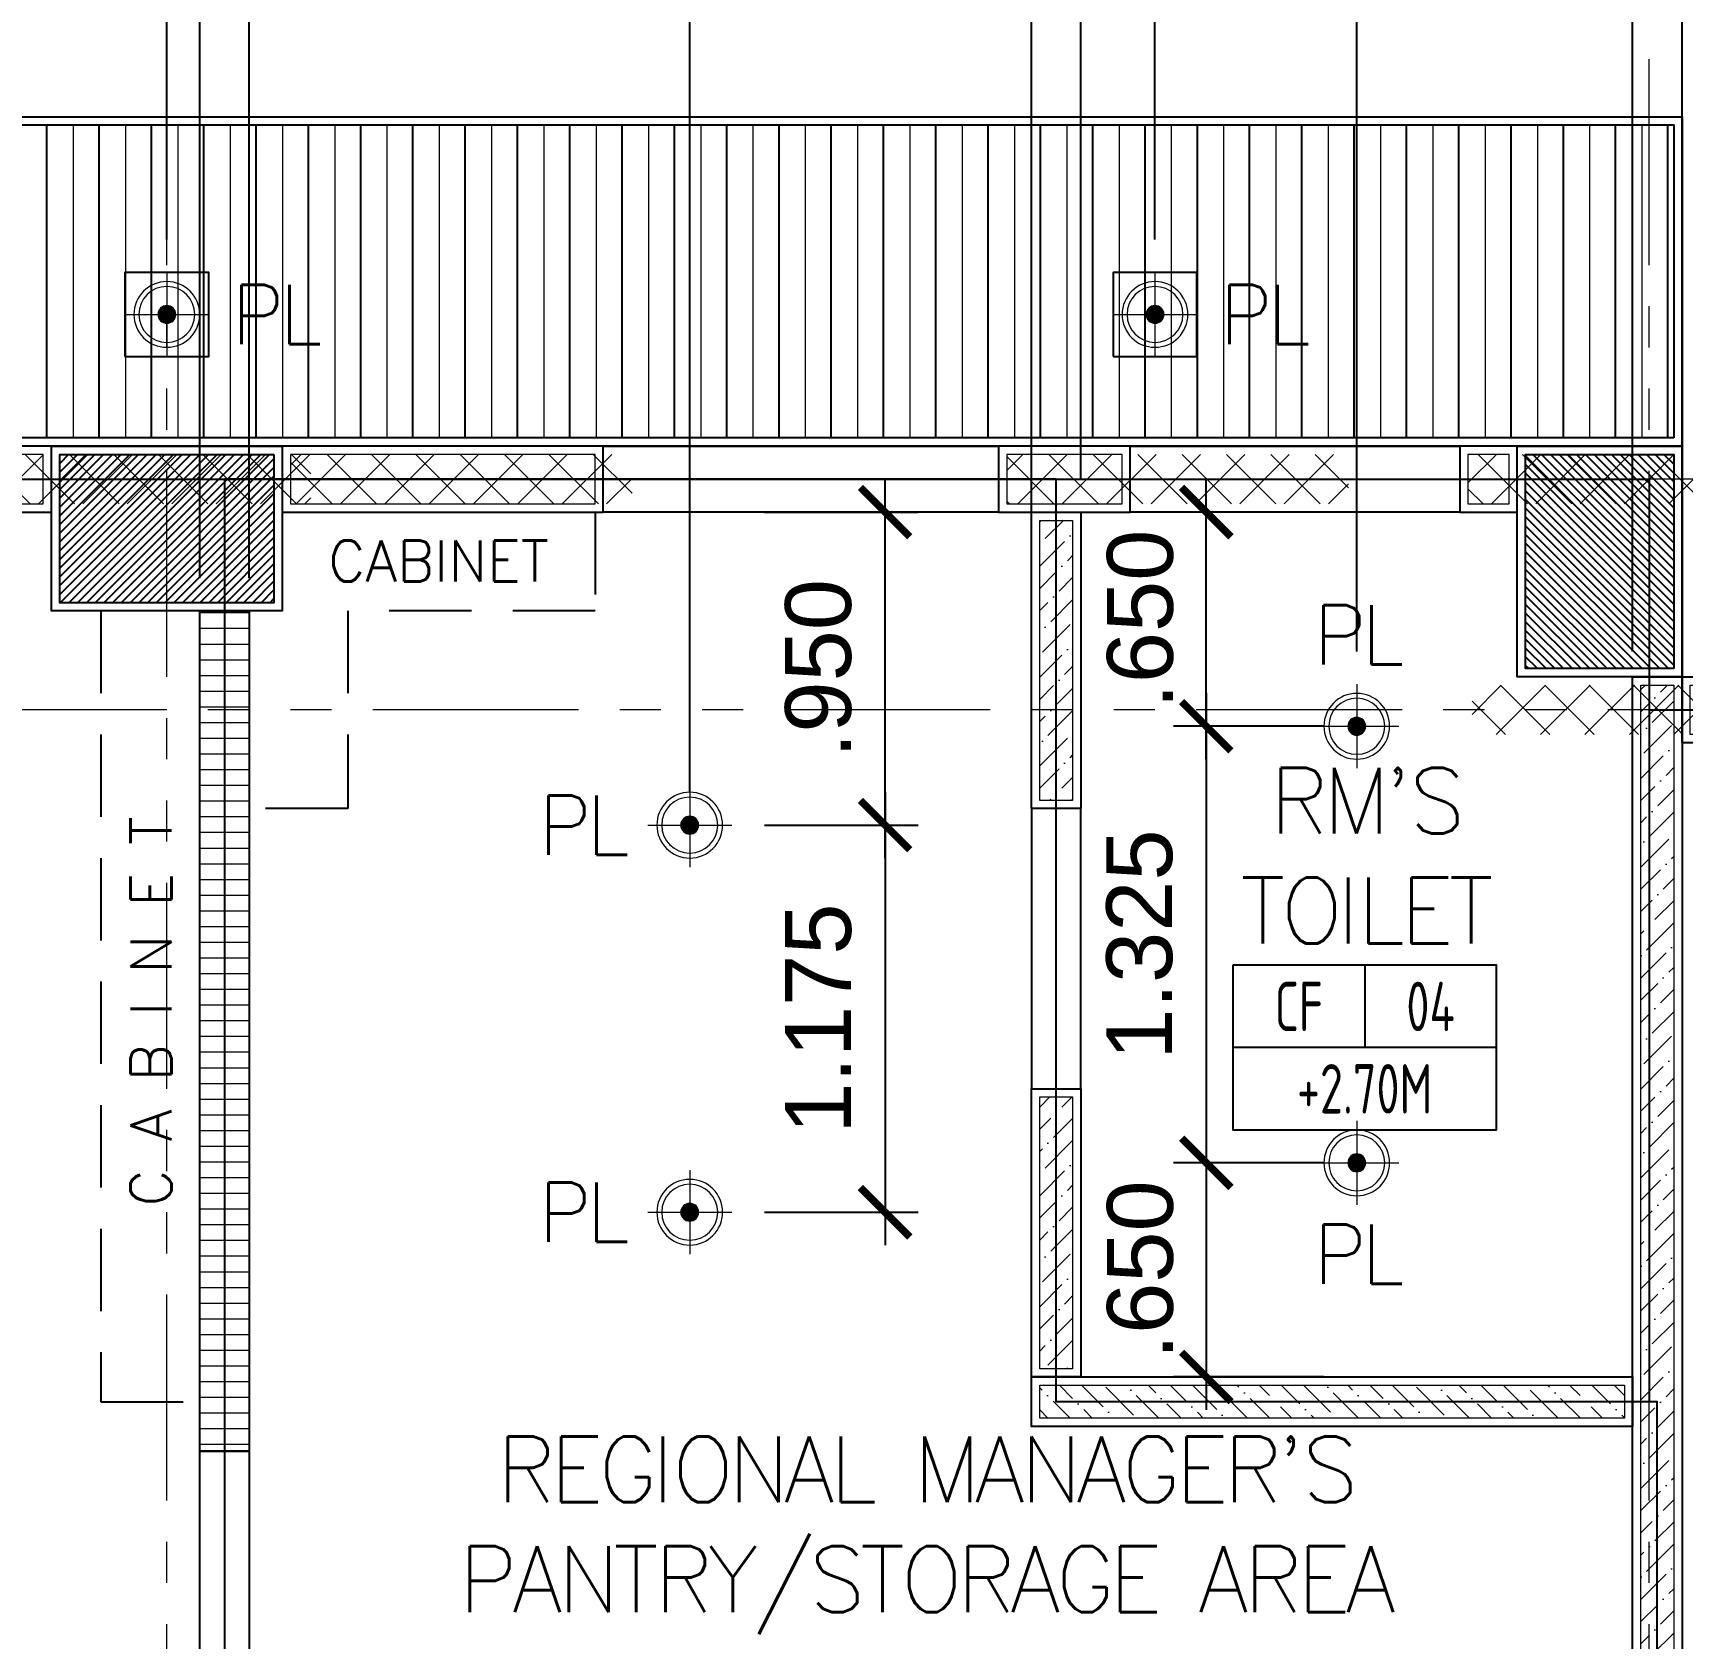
# Model space of a CAD drawing. Header units: metres. Extents: x -12400 to 1, y 0 to 106422.
# Drawn here: x -12124.02 to -12119.01, y 106351.72 to 106356.59 of the extents above; entities that cross this region are included whole.
import ezdxf
from ezdxf.enums import TextEntityAlignment as Align

# ---------------------------------------------------------------- set-up
doc = ezdxf.new("R2010")
doc.units = ezdxf.units.M
doc.header["$PDMODE"] = 35
for name, pattern in [('HIDDEN', [0.375, 0.25, -0.125]), ('HIDDEN2', [4.762499999999999, 3.175, -1.5875]), ('PHANTOM2', [1.25, 0.625, -0.125, 0.125, -0.125, 0.125, -0.125])]:
    doc.linetypes.add(name, pattern=pattern)
for name, color, linetype, lineweight in [('0.1', 1, 'Continuous', 9), ('A-DIM-100', 8, 'Continuous', 0), ('DIM 001', 251, 'Continuous', 13), ('HATCH', 250, 'Continuous', 5), ('LAYOUT', 1, 'Continuous', 20), ('LF 001', 51, 'Continuous', 20)]:
    doc.layers.add(name, color=color, linetype=linetype, lineweight=lineweight)
for name, color, linetype in [('AR-HIDDEN LINES', 8, 'HIDDEN2'), ('C-SCHED', 1, 'Continuous'), ('E_FIX_LIGHT1', 2, 'Continuous'), ('lighting', 1, 'Continuous'), ('P-HIDE', 1, 'HIDDEN2'), ('stone', 15, 'Continuous'), ('txt', 2, 'Continuous'), ('WALL', 7, 'Continuous')]:
    doc.layers.add(name, color=color, linetype=linetype)
doc.layers.add('GUIDELINES', color=206, linetype='Continuous', plot=False)
doc.styles.add('architxt', font='architxt.shx', dxfattribs={"width": 0.8})
doc.styles.add('DIMTXT-100', font='arial.ttf')
doc.styles.add('swis721', font='swiss.ttf')
doc.styles.add('T.25', font='romans.shx', dxfattribs={"height": 0.2})
doc.dimstyles.new('D-100', dxfattribs={"dimtxt": 0.2, "dimasz": 0.15, "dimexe": 0.1, "dimexo": 0.1, "dimgap": 0.1, "dimtad": 1, "dimdec": 3, "dimzin": 4, "dimdsep": 46, "dimtxsty": 'DIMTXT-100', "dimblk": 'ARCHTICK', "dimcen": 0.2, "dimdle": 0.1, "dimclrd": 8, "dimclre": 8, "dimclrt": 2, "dimadec": 0, "dimazin": 1, "dimtfac": 1, "dimtdec": 3, "dimtofl": 0, "dimtmove": 2, "dimatfit": 3, "dimfxl": 1, "dimarcsym": 0})
doc.dimstyles.new('DIM 200', dxfattribs={"dimtxt": 200, "dimasz": 1, "dimexe": 0, "dimexo": 40, "dimgap": 50, "dimtad": 1, "dimtoh": 1, "dimdec": 0, "dimlfac": 2, "dimtxsty": 'swis721', "dimblk": 'CIR', "dimcen": 0, "dimclrd": 155, "dimclre": 155, "dimclrt": 4, "dimadec": 0, "dimazin": 0, "dimtfac": 1, "dimtdec": 0, "dimtix": 1, "dimtmove": 1, "dimatfit": 3, "dimldrblk": 'CIR', "dimfxl": 0, "dimarcsym": 0})

# ---------------------------------------------------------------- blocks, each defined once
blk = doc.blocks.new('CIR')
at = {"color": 4}
blk.add_circle((0, 0), 50, dxfattribs=at)
blk = doc.blocks.new('A$C1B753C5A')
at = {"layer": 'WALL'}
h = blk.add_hatch(dxfattribs=at)
h.set_pattern_fill('ANSI31', color=250, scale=0.15)
h.set_pattern_definition([(45, (-1494.388102653662, 303.0677240852394), (-0.01325825214724777, 0.01325825214724777), [])])
h.paths.add_polyline_path([(0.4750000000001364, 0.6749999999999545), (0.02500000000009089, 0.6749999999999545), (0.02500000000009095, 0.02499999999997721), (0.4750000000001364, 0.02499999999997721)])
at = {"color": 7}
blk.add_lwpolyline([(0, 0), (0.5000000000002274, 0), (0.5000000000002274, 0.6999999999999318), (0, 0.6999999999999318)], close=True, dxfattribs=at)
at = {"layer": 'stone', "color": 5}
blk.add_lwpolyline([(0.02500000000009095, 0.02499999999997726), (0.4750000000001364, 0.02499999999997726), (0.4750000000001364, 0.6749999999999545), (0.02500000000009095, 0.6749999999999545)], close=True, dxfattribs=at)
blk = doc.blocks.new('COLUMNS2F')
at = {"xscale": -1.000000000000001, "rotation": 90}
blk.add_blockref('A$C1B753C5A', (-12158.10441529414, 106344.3499565114), dxfattribs=at)
at = {"xscale": -1}
blk.add_blockref('A$C1B753C5A', (-12153.85441529414, 106343.6499565114), dxfattribs=at)
blk = doc.blocks.new('*U1966')
at = {"layer": 'HATCH'}
h = blk.add_hatch(dxfattribs=at)
h.set_pattern_fill('ANSI36', color=256, scale=0.015)
h.set_pattern_definition([(45, (12095.32419102851, -106406.7665946045), (0.025256970340507, 0.09260889124852564), [0.1190625, -0.0238125, 0, -0.0238125])])
h.paths.add_polyline_path([(0.0249999999996362, 0.1249999999854481), (0.02499999999963665, 0.02499999999417923), (4.025000000000431, 0.02499999999417923), (4.025000000000431, 0.1249999999854481)])
at = {"color": 4}
blk.add_lwpolyline([(4.050000000000067, 0), (4.050000000000067, 0.1499999999796273), (0, 0.1499999999796273), (0, 0)], close=True, dxfattribs=at)
at = {"layer": 'HATCH'}
blk.add_lwpolyline([(4.025000000000431, 0.02499999999417923), (4.025000000000431, 0.1249999999854481), (0.0249999999996362, 0.1249999999854481), (0.0249999999996362, 0.02499999999417923)], close=True, dxfattribs=at)
blk = doc.blocks.new('*U618')
at = {"layer": 'HATCH'}
h = blk.add_hatch(dxfattribs=at)
h.set_pattern_fill('ANSI37', color=256, scale=0.03, angle=-180)
h.set_pattern_definition([(225, (-0.6624999999798427, 0), (0.06735192090801863, -0.06735192090801868), []), (314.9999999999999, (-0.6624999999798427, 0), (0.06735192090801868, 0.06735192090801861), [])])
h.paths.add_polyline_path([(-0.6374999999711115, 0.1749999999883585), (-0.6374999999711115, 0.02499999999417923), (0.4000000000256143, 0.02499999999417923), (0.4000000000256143, 0.1749999999883585)])
blk.add_lwpolyline([(0, 0.1999999999825377), (0, 0), (0.4250000000197935, 0), (0.4250000000197935, 0.1999999999825377)], close=True)
blk.add_lwpolyline([(0.02500000000873115, 0.1749999999883585), (0.02500000000873115, 0.02499999999417923), (0.4000000000256143, 0.02499999999417923), (0.4000000000256143, 0.1749999999883585)], close=True, dxfattribs=at)
blk = doc.blocks.new('*U616')
at = {"layer": 'HATCH'}
h = blk.add_hatch(dxfattribs=at)
h.set_pattern_fill('ANSI37', color=256, scale=0.03, angle=-180)
h.set_pattern_definition([(225, (-0.8125000000049447, 0), (0.06735192090801863, -0.06735192090801868), []), (314.9999999999999, (-0.8125000000049447, 0), (0.06735192090801868, 0.06735192090801861), [])])
h.paths.add_polyline_path([(-0.7874999999962136, 0.1749999999883585), (-0.7874999999962136, 0.02499999999417923), (0.2500000000005123, 0.02499999999417923), (0.2500000000005123, 0.1749999999883585)])
blk.add_lwpolyline([(0, 0.1999999999825377), (0, 0), (0.2749999999946915, 0), (0.2749999999946915, 0.1999999999825377)], close=True)
blk.add_lwpolyline([(0.02500000000873115, 0.1749999999883585), (0.02500000000873115, 0.02499999999417923), (0.2500000000005123, 0.02499999999417923), (0.2500000000005123, 0.1749999999883585)], close=True, dxfattribs=at)
blk = doc.blocks.new('*U621')
at = {"layer": 'HATCH'}
h = blk.add_hatch(dxfattribs=at)
h.set_pattern_fill('ANSI37', color=256, scale=0.03, angle=-180)
h.set_pattern_definition([(225, (-0.9124999999943944, 0), (0.06735192090801863, -0.06735192090801868), []), (314.9999999999999, (-0.9124999999943944, 0), (0.06735192090801868, 0.06735192090801861), [])])
h.paths.add_polyline_path([(-0.8874999999856632, 0.1749999999883585), (-0.8874999999856632, 0.02499999999417923), (0.1500000000110626, 0.02499999999417923), (0.1500000000110626, 0.1749999999883585)])
blk.add_lwpolyline([(0, 0.1999999999825377), (0, 0), (0.1750000000052419, 0), (0.1750000000052419, 0.1999999999825377)], close=True)
blk.add_lwpolyline([(0.02500000000873115, 0.1749999999883585), (0.02500000000873115, 0.02499999999417923), (0.1500000000110626, 0.02499999999417923), (0.1500000000110626, 0.1749999999883585)], close=True, dxfattribs=at)
blk = doc.blocks.new('*U807')
at = {"layer": 'HATCH'}
h = blk.add_hatch(dxfattribs=at)
h.set_pattern_fill('ANSI37', color=256, scale=0.03, angle=-180)
h.set_pattern_definition([(225, (-0.6874999999994877, 0), (0.06735192090801863, -0.06735192090801868), []), (314.9999999999999, (-0.6874999999994877, 0), (0.06735192090801868, 0.06735192090801861), [])])
h.paths.add_polyline_path([(-0.6624999999907566, 0.1749999999883585), (-0.6624999999907566, 0.02499999999417923), (0.3750000000059692, 0.02499999999417923), (0.3750000000059692, 0.1749999999883585)])
blk.add_lwpolyline([(0, 0.1999999999825377), (0, 0), (0.4000000000001485, 0), (0.4000000000001485, 0.1999999999825377)], close=True)
blk.add_lwpolyline([(0.02500000000873115, 0.1749999999883585), (0.02500000000873115, 0.02499999999417923), (0.3750000000059692, 0.02499999999417923), (0.3750000000059692, 0.1749999999883585)], close=True, dxfattribs=at)
blk = doc.blocks.new('*U808')
at = {"layer": 'HATCH'}
h = blk.add_hatch(dxfattribs=at)
h.set_pattern_fill('ANSI37', color=256, scale=0.03, angle=-180)
h.set_pattern_definition([(225, (-0.1124999999878464, 0), (0.06735192090801863, -0.06735192090801868), []), (314.9999999999999, (-0.1124999999878464, 0), (0.06735192090801868, 0.06735192090801861), [])])
h.paths.add_polyline_path([(-0.08749999997911528, 0.1749999999883585), (-0.08749999997911528, 0.02499999999417923), (0.9500000000176105, 0.02499999999417923), (0.9500000000176105, 0.1749999999883585)])
blk.add_lwpolyline([(0, 0.1999999999825377), (0, 0), (0.9750000000117898, 0), (0.9750000000117898, 0.1999999999825377)], close=True)
blk.add_lwpolyline([(0.02500000000873115, 0.1749999999883585), (0.02500000000873115, 0.02499999999417923), (0.9500000000176105, 0.02499999999417923), (0.9500000000176105, 0.1749999999883585)], close=True, dxfattribs=at)
blk = doc.blocks.new('*U1965')
at = {"layer": 'HATCH'}
h = blk.add_hatch(dxfattribs=at)
h.set_pattern_fill('ANSI31', color=256, scale=0.015, angle=45)
h.set_pattern_definition([(90, (1.462499999983265, 0), (-0.04762500000000001, 0), [])])
h.paths.add_polyline_path([(2.549999999982901, 0), (2.549999999982901, 0.1499999999796273), (0, 0.1499999999796273), (0, 0)])
at = {"color": 3}
blk.add_lwpolyline([(2.549999999982901, 0), (2.549999999982901, 0.1499999999796273), (0, 0.1499999999796273), (0, 0)], close=True, dxfattribs=at)
blk = doc.blocks.new('*U267')
at = {"layer": 'HATCH'}
h = blk.add_hatch(dxfattribs=at)
h.set_pattern_fill('ANSI36', color=256, scale=0.015, angle=-90.00000000000001)
h.set_pattern_definition([(315, (0.9250000000174623, 0), (0.09260889124852564, -0.02525697034050702), [0.1190625, -0.0238125, 0, -0.0238125])])
h.paths.add_polyline_path([(1.80000000000291, 0.1249999999854481), (1.80000000000291, 0.02499999999417923), (0.02499999999417923, 0.02499999999417923), (0.02499999999417923, 0.1249999999854481)])
at = {"color": 4}
blk.add_lwpolyline([(1.825000000011642, 0.1499999999796273), (1.825000000011642, 0), (0, 0), (0, 0.1499999999796273)], close=True, dxfattribs=at)
at = {"layer": 'HATCH'}
blk.add_lwpolyline([(1.80000000000291, 0.1249999999854481), (1.80000000000291, 0.02499999999417923), (0.02499999999417923, 0.02499999999417923), (0.02499999999417923, 0.1249999999854481)], close=True, dxfattribs=at)
blk = doc.blocks.new('*U268')
at = {"layer": 'HATCH'}
h = blk.add_hatch(dxfattribs=at)
h.set_pattern_fill('ANSI36', color=256, scale=0.015, angle=-90.00000000000001)
h.set_pattern_definition([(315, (-0.02499999997962687, 0), (0.09260889124852564, -0.02525697034050702), [0.1190625, -0.0238125, 0, -0.0238125])])
h.paths.add_polyline_path([(0.8500000000058212, 0.1249999999854481), (0.8500000000058212, 0.02499999999417923), (0.02499999999417923, 0.02499999999417923), (0.02499999999417923, 0.1249999999854481)])
at = {"color": 4}
blk.add_lwpolyline([(0.8750000000145524, 0.1499999999796273), (0.8750000000145524, 0), (0, 0), (0, 0.1499999999796273)], close=True, dxfattribs=at)
at = {"layer": 'HATCH'}
blk.add_lwpolyline([(0.8500000000058212, 0.1249999999854481), (0.8500000000058212, 0.02499999999417923), (0.02499999999417923, 0.02499999999417923), (0.02499999999417923, 0.1249999999854481)], close=True, dxfattribs=at)
blk = doc.blocks.new('*U269')
at = {"layer": 'HATCH'}
h = blk.add_hatch(dxfattribs=at)
h.set_pattern_fill('ANSI36', color=256, scale=0.015, angle=-90.00000000000001)
h.set_pattern_definition([(315, (1.45523593175767e-11, 0), (0.09260889124852564, -0.02525697034050702), [0.1190625, -0.0238125, 0, -0.0238125])])
h.paths.add_polyline_path([(0.8750000000000004, 0.1249999999854481), (0.8750000000000004, 0.02499999999417923), (0.02499999999417923, 0.02499999999417923), (0.02499999999417923, 0.1249999999854481)])
at = {"color": 4}
blk.add_lwpolyline([(0.9000000000087316, 0.1499999999796273), (0.9000000000087316, 0), (0, 0), (0, 0.1499999999796273)], close=True, dxfattribs=at)
at = {"layer": 'HATCH'}
blk.add_lwpolyline([(0.8750000000000004, 0.1249999999854481), (0.8750000000000004, 0.02499999999417923), (0.02499999999417923, 0.02499999999417923), (0.02499999999417923, 0.1249999999854481)], close=True, dxfattribs=at)
blk = doc.blocks.new('A$C68b8fe4d')
at = {"color": 1}
for points in [[(6.925000000012005, 19.70000000028813), (8.125, 19.70000000028813), (8.125, 19.5), (6.925000000012005, 19.5)], [(8.52500000001237, 19.69999999998254), (9.524999999986903, 19.69999999998254), (9.524999999986903, 19.5), (8.52500000001237, 19.5)], [(8.374999999978172, 18.59999999999127), (8.224999999998545, 18.59999999999127), (8.224999999998545, 17.74999999998545), (8.374999999978172, 17.74999999998545)], [(5.700000000009823, 16.64999999997963), (5.850000000000364, 16.64999999997963), (5.850000000000364, 14.94999999998254), (5.700000000009823, 14.94999999998254)]]:
    blk.add_lwpolyline(points, close=True, dxfattribs=at)
at = {"layer": 'GUIDELINES'}
for points in [[(1.100000000000364, 19.59999999999127), (10.10000000000036, 19.59999999999127), (10.10000000000036, 18.89999999999418), (18.10000000000036, 18.89999999999418), (18.10000000000036, 19.59999999999127), (27.10000000000036, 19.59999999999127), (27.10000000000036, 1.099999999991269), (18.10000000000036, 1.099999999991269), (18.10000000000036, 2.100000000107684), (10.10000000000036, 2.100000000107684), (10.10000000000036, 1.099999999991269), (1.100000000000364, 1.099999999991269)], [(5.774999999999636, 14.59999999999127), (10.125, 14.59999999999127), (10.125, 16.79999999998836), (8.299999999999272, 16.79999999998836), (8.299999999417196, 19.60000000029686), (5.774999999999636, 19.60000000029686)], [(5.774999999999636, 14.59999999999127), (10.125, 14.59999999999127), (10.125, 16.79999999998836), (8.299999999999272, 16.79999999998836), (8.299999999417196, 19.60000000029686), (5.774999999999636, 19.60000000029686)], [(8.299999999999272, 19.59999999999127), (10.10000000000036, 19.59999999999127), (10.10000000000036, 16.79999999998836), (8.299999999999272, 16.79999999998836)]]:
    blk.add_lwpolyline(points, close=True, dxfattribs=at)
at = {"layer": 'P-HIDE', "linetype": 'Continuous'}
blk.add_lwpolyline([(10.20000000000073, 18.9999999999709), (10.20000000000073, 21.39999999996508), (18.00000000001819, 21.39999999996508), (18.00000000001819, 18.9999999999709)], dxfattribs=at)
blk.add_blockref('COLUMNS2F', (12164.05441529414, -106324.6499565114))
at = {"rotation": 180}
for name, p in [('*U616', (5.250000000001819, 19.69999999998254)), ('*U808', (6.925000000012005, 19.70000000028813)), ('*U807', (8.52500000001237, 19.69999999998254)), ('*U621', (9.700000000000728, 19.69999999998254))]:
    blk.add_blockref(name, p, dxfattribs=at)
at = {"color": 1, "rotation": 90}
for name, p in [('*U269', (8.374999999978172, 18.59999999999127)), ('*U268', (8.374999999978172, 16.8749999999709))]:
    blk.add_blockref(name, p, dxfattribs=at)
at = {"color": 1, "xscale": -1.000000000000002, "rotation": 90}
blk.add_blockref('*U1965', (5.84999999998945, 19.19999999996799), dxfattribs=at)
at = {"xscale": -1}
for name, p, rotation in [('*U618', (10.20000000000073, 18.99999999998545), 180), ('*U1966', (10.05000000001019, 14.94999999998254), 270), ('*U1966', (10.05000000001019, 14.94999999998254), 270)]:
    blk.add_blockref(name, p, dxfattribs=dict(at, rotation=rotation))
at = {"color": 1}
blk.add_blockref('*U267', (8.224999999998545, 16.72499999999127), dxfattribs=at)
blk = doc.blocks.new('L1')
at = {"layer": 'LF 001', "lineweight": 20, "ltscale": 1500}
h = blk.add_hatch(color=256, dxfattribs=at)
edge = h.paths.add_edge_path()
edge.add_arc((1.13686837721616e-13, -1.13686837721616e-13), 0.0318958546358772, 0, 360)
at = {"layer": 'LF 001', "color": 76, "lineweight": 18, "ltscale": 1500}
for points in [[(1.13686837721616e-13, 0.1499999999997499), (1.13686837721616e-13, -0.1500000000000909)], [(-0.1499999999999773, -1.13686837721616e-13), (0.1500000000000909, -1.13686837721616e-13)]]:
    blk.add_lwpolyline(points, dxfattribs=at)
at = {"layer": 'LF 001', "ltscale": 1500}
blk.add_lwpolyline([(-0.09999999999990905, -1.13686837721616e-13, -1), (0.1000000000000227, -1.13686837721616e-13, -1)], format="xyb", close=True, dxfattribs=at)
at = {"layer": 'LF 001', "lineweight": 20, "ltscale": 1500}
blk.add_circle((1.13686837721616e-13, -1.13686837721616e-13), 0.0318958546358772, dxfattribs=at)
blk = doc.blocks.new('LO')
at = {"layer": 'LAYOUT', "xscale": 1000, "yscale": 1000, "zscale": 1000}
blk.add_blockref('L1', (0, 0), dxfattribs=at)
blk = doc.blocks.new('*U1960')
at = {"layer": 'LF 001', "ltscale": 1500}
blk.add_circle((0, -3.995415109869782e-14), 0.0998520709958535, dxfattribs=at)
at = {"layer": 'lighting', "xscale": 0.0008492979043710491, "yscale": 0.0008492979043710491, "zscale": 0.0008492979043710491}
blk.add_blockref('LO', (0, -3.995415109869782e-14), dxfattribs=at)
blk = doc.blocks.new('A$Cf8c814ff')
h = blk.add_hatch()
h.set_pattern_fill('ANSI31', color=8, scale=0.05, angle=45)
h.set_pattern_definition([(90, (12129.21296792572, -106290.2629166174), (-0.15875, 0), [])])
h.paths.add_polyline_path([(10.17500000000655, 19.72499999997672), (1.01035533905997, 19.72499999999127), (0.06035533904650947, 20.67499999998836), (10.17500000000655, 20.67499999998836)])
at = {"color": 1}
blk.add_lwpolyline([(10.20000000000073, 19.69999999998254), (1.000000000003638, 19.69999999999709), (0, 20.69999999998254), (10.20000000000073, 20.69999999998254), (10.20000000000073, 19.69999999998254)], dxfattribs=at)
at = {"color": 8}
blk.add_lwpolyline([(10.17500000000655, 19.72499999997672), (1.01035533905997, 19.72499999999127), (0.06035533904650947, 20.67499999998836), (10.17500000000655, 20.67499999998836)], close=True, dxfattribs=at)
at = {"color": 1}
for points in [[(5.472605314345856, 19.97260531435313), (5.72739468565851, 19.97260531433858), (5.72739468565851, 20.22739468562941), (5.472605314345856, 20.22739468564396)], [(8.472605314345856, 19.97260531435313), (8.72739468565851, 19.97260531433858), (8.72739468565851, 20.22739468562941), (8.472605314345856, 20.22739468564396)]]:
    blk.add_lwpolyline(points, close=True, dxfattribs=at)
at = {"layer": 'AR-HIDDEN LINES', "color": 1, "linetype": 'HIDDEN'}
blk.add_lwpolyline([(6.900000000003274, 19.50000000030559), (6.900000000003274, 19.19999999998254), (6.149999999990541, 19.19999999998254), (6.149999999990541, 18.59999999999127), (5.84999999998945, 18.59999999999127)], dxfattribs=at)
blk.add_lwpolyline([(5.400000000008731, 16.79999999998836), (5.700000000009823, 16.79999999998836), (5.700000000009823, 19.19999999996799), (5.400000000008731, 19.19999999996799)], close=True, dxfattribs=at)
at = {"layer": 'E_FIX_LIGHT1', "xscale": -1.000000000000001, "rotation": 90}
for p in [(5.600000000002183, 20.09999999999127), (8.600000000002183, 20.09999999999127), (9.21249999999418, 18.85000000000582), (7.187499999994543, 18.54999999998836), (9.21249999999418, 17.52499999996508), (7.187499999994543, 17.37499999998545)]:
    blk.add_blockref('*U1960', p, dxfattribs=at)
at = {"layer": '0.1', "color": 2, "insert": (6.42500000000291, 19.35180008762109), "char_height": 0.125, "attachment_point": 5, "style": 'T.25'}
blk.add_mtext_dynamic_manual_height_columns('{\\C3;CABINET}', width=1.286489697929028, gutter_width=1, heights=[0], dxfattribs=at)
at = {"layer": '0.1', "color": 2, "insert": (5.551800087636366, 17.9840946738841), "char_height": 0.125, "attachment_point": 5, "rotation": 89.99999999999993, "style": 'T.25'}
blk.add_mtext_dynamic_manual_height_columns('{\\C3;C A B I N E T}', width=1.980262253403453, gutter_width=1, heights=[0], dxfattribs=at)
at = {"layer": 'txt', "color": 6, "linetype": 'Continuous', "char_height": 0.18, "attachment_point": 5, "style": 'T.25'}
for insert in [(5.927394685659237, 20.09999999997672), (8.927394685659237, 20.09999999997672), (9.21249999999418, 19.12739468565269), (6.860105314337488, 18.54999999998836), (6.860105314337488, 17.37499999998545), (9.21249999999418, 17.24760531431821)]:
    blk.add_mtext_dynamic_manual_height_columns('{\\T0.9;PL}', width=0.6453045245441018, gutter_width=0.001, heights=[0], dxfattribs=dict(at, insert=insert))
blk = doc.blocks.new('_ArchTick')
at = {"color": 0, "linetype": 'ByBlock', "const_width": 0.15}
blk.add_lwpolyline([(-0.5, -0.5), (0.5, 0.5)], dxfattribs=at)
blk = doc.blocks.new('*D828')
at = {"layer": 'DEFPOINTS', "color": 0, "transparency": 16777216}
for p in [(-12118.33796792572, 106359.0365394432), (-12119.01296792571, 106354.4365394442), (-12118.33796792572, 106353.9389341288)]:
    blk.add_point(p, dxfattribs=at)
at = {"layer": 'DIM 001', "color": 8, "lineweight": -2, "transparency": 16777216}
for p, q in [((-12119.01296792571, 106354.5365394442), (-12119.01296792571, 106359.1365394432)), ((-12118.33796792572, 106354.0389341288), (-12118.33796792572, 106359.1365394432)), ((-12119.11296792571, 106359.0365394432), (-12118.23796792572, 106359.0365394432))]:
    blk.add_line(p, q, dxfattribs=at)
at = {"layer": 'DIM 001', "color": 8, "lineweight": -2, "transparency": 16777216, "xscale": 0.15, "yscale": 0.15, "zscale": 0.15, "rotation": 180}
blk.add_blockref('_ArchTick', (-12119.01296792571, 106359.0365394432), dxfattribs=at)
at = {"layer": 'DIM 001', "color": 8, "lineweight": -2, "transparency": 16777216, "xscale": 0.15, "yscale": 0.15, "zscale": 0.15}
blk.add_blockref('_ArchTick', (-12118.33796792572, 106359.0365394432), dxfattribs=at)
at = {"layer": 'DIM 001', "color": 2, "transparency": 16777216, "insert": (-12118.67546792572, 106359.2365394432), "char_height": 0.2, "attachment_point": 5, "style": 'DIMTXT-100'}
blk.add_mtext('.675', dxfattribs=at)
blk = doc.blocks.new('*D853')
at = {"layer": 'DEFPOINTS', "color": 0, "transparency": 16777216}
for p in [(-12119.16296792571, 106359.0365394432), (-12120.00046792572, 106354.6139341288), (-12119.16296792571, 106354.6139341288)]:
    blk.add_point(p, dxfattribs=at)
at = {"layer": 'DIM 001', "color": 8, "lineweight": -2, "transparency": 16777216}
for p, q in [((-12120.00046792572, 106354.7139341288), (-12120.00046792572, 106359.1365394432)), ((-12119.16296792571, 106354.7139341288), (-12119.16296792571, 106359.1365394432)), ((-12120.10046792572, 106359.0365394432), (-12119.06296792571, 106359.0365394432))]:
    blk.add_line(p, q, dxfattribs=at)
at = {"layer": 'DIM 001', "color": 8, "lineweight": -2, "transparency": 16777216, "xscale": 0.15, "yscale": 0.15, "zscale": 0.15, "rotation": 180}
blk.add_blockref('_ArchTick', (-12120.00046792572, 106359.0365394432), dxfattribs=at)
at = {"layer": 'DIM 001', "color": 8, "lineweight": -2, "transparency": 16777216, "xscale": 0.15, "yscale": 0.15, "zscale": 0.15}
blk.add_blockref('_ArchTick', (-12119.16296792571, 106359.0365394432), dxfattribs=at)
at = {"layer": 'DIM 001', "color": 2, "transparency": 16777216, "insert": (-12119.58171792571, 106359.2387222535), "char_height": 0.2, "attachment_point": 5, "style": 'DIMTXT-100'}
blk.add_mtext('.838', dxfattribs=at)
blk = doc.blocks.new('*D981')
at = {"layer": 'DEFPOINTS', "color": 0, "transparency": 16777216}
for p in [(-12120.83796792574, 106359.0365394432), (-12120.83796792574, 106355.1365394432), (-12120.00046792572, 106354.6139341288)]:
    blk.add_point(p, dxfattribs=at)
at = {"layer": 'DIM 001', "color": 8, "lineweight": -2, "transparency": 16777216}
for p, q in [((-12120.83796792574, 106355.2365394432), (-12120.83796792574, 106359.1365394432)), ((-12120.00046792572, 106354.7139341288), (-12120.00046792572, 106359.1365394432)), ((-12119.90046792572, 106359.0365394432), (-12120.93796792574, 106359.0365394432))]:
    blk.add_line(p, q, dxfattribs=at)
at = {"layer": 'DIM 001', "color": 8, "lineweight": -2, "transparency": 16777216, "xscale": 0.15, "yscale": 0.15, "zscale": 0.15, "rotation": 180}
blk.add_blockref('_ArchTick', (-12120.83796792574, 106359.0365394432), dxfattribs=at)
at = {"layer": 'DIM 001', "color": 8, "lineweight": -2, "transparency": 16777216, "xscale": 0.15, "yscale": 0.15, "zscale": 0.15}
blk.add_blockref('_ArchTick', (-12120.00046792572, 106359.0365394432), dxfattribs=at)
at = {"layer": 'DIM 001', "color": 2, "transparency": 16777216, "insert": (-12120.41921792573, 106359.2387222535), "char_height": 0.2, "attachment_point": 5, "style": 'DIMTXT-100'}
blk.add_mtext('.838', dxfattribs=at)
blk = doc.blocks.new('*D854')
at = {"layer": 'DEFPOINTS', "color": 0, "transparency": 16777216}
for p in [(-12120.98796792572, 106359.0365394432), (-12122.02546792572, 106354.3139341288), (-12120.98796792572, 106354.3139341288)]:
    blk.add_point(p, dxfattribs=at)
at = {"layer": 'DIM 001', "color": 8, "lineweight": -2, "transparency": 16777216}
for p, q in [((-12122.02546792572, 106354.4139341288), (-12122.02546792572, 106359.1365394432)), ((-12120.98796792572, 106354.4139341288), (-12120.98796792572, 106359.1365394432)), ((-12122.12546792572, 106359.0365394432), (-12120.88796792572, 106359.0365394432))]:
    blk.add_line(p, q, dxfattribs=at)
at = {"layer": 'DIM 001', "color": 8, "lineweight": -2, "transparency": 16777216, "xscale": 0.15, "yscale": 0.15, "zscale": 0.15, "rotation": 180}
blk.add_blockref('_ArchTick', (-12122.02546792572, 106359.0365394432), dxfattribs=at)
at = {"layer": 'DIM 001', "color": 8, "lineweight": -2, "transparency": 16777216, "xscale": 0.15, "yscale": 0.15, "zscale": 0.15}
blk.add_blockref('_ArchTick', (-12120.98796792572, 106359.0365394432), dxfattribs=at)
at = {"layer": 'DIM 001', "color": 2, "transparency": 16777216, "insert": (-12121.50671792572, 106359.2387222535), "char_height": 0.2, "attachment_point": 5, "style": 'DIMTXT-100'}
blk.add_mtext('1.038', dxfattribs=at)
blk = doc.blocks.new('*D982')
at = {"layer": 'DEFPOINTS', "color": 0, "transparency": 16777216}
for p in [(-12123.36296792573, 106359.0365394432), (-12123.36296792573, 106354.8365394431), (-12122.02546792572, 106354.1865394432)]:
    blk.add_point(p, dxfattribs=at)
at = {"layer": 'DIM 001', "color": 8, "lineweight": -2, "transparency": 16777216}
for p, q in [((-12123.36296792573, 106354.9365394432), (-12123.36296792573, 106359.1365394432)), ((-12122.02546792572, 106354.2865394432), (-12122.02546792572, 106359.1365394432)), ((-12121.92546792572, 106359.0365394432), (-12123.46296792573, 106359.0365394432))]:
    blk.add_line(p, q, dxfattribs=at)
at = {"layer": 'DIM 001', "color": 8, "lineweight": -2, "transparency": 16777216, "xscale": 0.15, "yscale": 0.15, "zscale": 0.15, "rotation": 180}
blk.add_blockref('_ArchTick', (-12123.36296792573, 106359.0365394432), dxfattribs=at)
at = {"layer": 'DIM 001', "color": 8, "lineweight": -2, "transparency": 16777216, "xscale": 0.15, "yscale": 0.15, "zscale": 0.15}
blk.add_blockref('_ArchTick', (-12122.02546792572, 106359.0365394432), dxfattribs=at)
at = {"layer": 'DIM 001', "color": 2, "transparency": 16777216, "insert": (-12122.69421792572, 106359.2387222535), "char_height": 0.2, "attachment_point": 5, "style": 'DIMTXT-100'}
blk.add_mtext('1.338', dxfattribs=at)
blk = doc.blocks.new('*D855')
at = {"layer": 'DEFPOINTS', "color": 0, "transparency": 16777216}
for p in [(-12120.00046792573, 106354.4865394432), (-12120.45724904308, 106353.1615394432), (-12120.00046792573, 106353.1615394432)]:
    blk.add_point(p, dxfattribs=at)
at = {"layer": 'DIM 001', "color": 8, "lineweight": -2, "transparency": 16777216}
for p, q in [((-12120.45724904308, 106354.5865394432), (-12120.45724904308, 106353.0615394432)), ((-12120.10046792573, 106354.4865394432), (-12120.55724904308, 106354.4865394432)), ((-12120.10046792573, 106353.1615394432), (-12120.55724904308, 106353.1615394432))]:
    blk.add_line(p, q, dxfattribs=at)
at = {"layer": 'DIM 001', "color": 8, "lineweight": -2, "transparency": 16777216, "xscale": 0.15, "yscale": 0.15, "zscale": 0.15}
for p, rotation in [((-12120.45724904308, 106354.4865394432), 90), ((-12120.45724904308, 106353.1615394432), 270)]:
    blk.add_blockref('_ArchTick', p, dxfattribs=dict(at, rotation=rotation))
at = {"layer": 'DIM 001', "color": 2, "transparency": 16777216, "insert": (-12120.65943185342, 106353.8240394432), "char_height": 0.2, "attachment_point": 5, "rotation": 90, "style": 'DIMTXT-100'}
blk.add_mtext('1.325', dxfattribs=at)
blk = doc.blocks.new('*D983')
at = {"layer": 'DEFPOINTS', "color": 0, "transparency": 16777216}
for p in [(-12120.45724904309, 106355.1365394432), (-12120.00046792573, 106355.1365394432), (-12120.00046792573, 106354.4865394432)]:
    blk.add_point(p, dxfattribs=at)
at = {"layer": 'DIM 001', "color": 8, "lineweight": -2, "transparency": 16777216}
for p, q in [((-12120.45724904309, 106354.3865394432), (-12120.45724904309, 106355.2365394432)), ((-12120.10046792573, 106355.1365394432), (-12120.55724904309, 106355.1365394432)), ((-12120.10046792573, 106354.4865394432), (-12120.55724904309, 106354.4865394432))]:
    blk.add_line(p, q, dxfattribs=at)
at = {"layer": 'DIM 001', "color": 8, "lineweight": -2, "transparency": 16777216, "xscale": 0.15, "yscale": 0.15, "zscale": 0.15}
for p, rotation in [((-12120.45724904309, 106355.1365394432), 90), ((-12120.45724904309, 106354.4865394432), 270)]:
    blk.add_blockref('_ArchTick', p, dxfattribs=dict(at, rotation=rotation))
at = {"layer": 'DIM 001', "color": 2, "transparency": 16777216, "insert": (-12120.65724904307, 106354.8115394432), "char_height": 0.2, "attachment_point": 5, "rotation": 90, "style": 'DIMTXT-100'}
blk.add_mtext('.650', dxfattribs=at)
blk = doc.blocks.new('*D984')
at = {"layer": 'DEFPOINTS', "color": 0, "transparency": 16777216}
for p in [(-12120.00046792573, 106353.1615394432), (-12120.45724904309, 106352.5115394432), (-12120.00046792573, 106352.5115394432)]:
    blk.add_point(p, dxfattribs=at)
at = {"layer": 'DIM 001', "color": 8, "lineweight": -2, "transparency": 16777216}
for p, q in [((-12120.45724904309, 106353.2615394432), (-12120.45724904309, 106352.4115394432)), ((-12120.10046792573, 106353.1615394432), (-12120.55724904309, 106353.1615394432)), ((-12120.10046792573, 106352.5115394432), (-12120.55724904309, 106352.5115394432))]:
    blk.add_line(p, q, dxfattribs=at)
at = {"layer": 'DIM 001', "color": 8, "lineweight": -2, "transparency": 16777216, "xscale": 0.15, "yscale": 0.15, "zscale": 0.15}
for p, rotation in [((-12120.45724904309, 106353.1615394432), 90), ((-12120.45724904309, 106352.5115394432), 270)]:
    blk.add_blockref('_ArchTick', p, dxfattribs=dict(at, rotation=rotation))
at = {"layer": 'DIM 001', "color": 2, "transparency": 16777216, "insert": (-12120.65724904307, 106352.8365394432), "char_height": 0.2, "attachment_point": 5, "rotation": 90, "style": 'DIMTXT-100'}
blk.add_mtext('.650', dxfattribs=at)
blk = doc.blocks.new('*D856')
at = {"layer": 'DEFPOINTS', "color": 0, "transparency": 16777216}
for p in [(-12121.89807324007, 106355.1365394432), (-12121.43240324052, 106355.1365394432), (-12121.89807324007, 106354.1865394432)]:
    blk.add_point(p, dxfattribs=at)
at = {"layer": 'DIM 001', "color": 8, "lineweight": -2, "transparency": 16777216}
for p, q in [((-12121.43240324052, 106354.0865394432), (-12121.43240324052, 106355.2365394432)), ((-12121.79807324007, 106355.1365394432), (-12121.33240324052, 106355.1365394432)), ((-12121.79807324007, 106354.1865394432), (-12121.33240324052, 106354.1865394432))]:
    blk.add_line(p, q, dxfattribs=at)
at = {"layer": 'DIM 001', "color": 8, "lineweight": -2, "transparency": 16777216, "xscale": 0.15, "yscale": 0.15, "zscale": 0.15}
for p, rotation in [((-12121.43240324052, 106355.1365394432), 90), ((-12121.43240324052, 106354.1865394432), 270)]:
    blk.add_blockref('_ArchTick', p, dxfattribs=dict(at, rotation=rotation))
at = {"layer": 'DIM 001', "color": 2, "transparency": 16777216, "insert": (-12121.63451783803, 106354.6615394432), "char_height": 0.2, "attachment_point": 5, "rotation": 90, "style": 'DIMTXT-100'}
blk.add_mtext('.950', dxfattribs=at)
blk = doc.blocks.new('*D857')
at = {"layer": 'DEFPOINTS', "color": 0, "transparency": 16777216}
for p in [(-12121.89807324007, 106354.1865394432), (-12121.89807324007, 106353.0115394432), (-12121.43240324053, 106353.0115394432)]:
    blk.add_point(p, dxfattribs=at)
at = {"layer": 'DIM 001', "color": 8, "lineweight": -2, "transparency": 16777216}
for p, q in [((-12121.43240324053, 106354.2865394432), (-12121.43240324053, 106352.9115394432)), ((-12121.79807324007, 106354.1865394432), (-12121.33240324053, 106354.1865394432)), ((-12121.79807324007, 106353.0115394432), (-12121.33240324053, 106353.0115394432))]:
    blk.add_line(p, q, dxfattribs=at)
at = {"layer": 'DIM 001', "color": 8, "lineweight": -2, "transparency": 16777216, "xscale": 0.15, "yscale": 0.15, "zscale": 0.15}
for p, rotation in [((-12121.43240324053, 106354.1865394432), 90), ((-12121.43240324053, 106353.0115394432), 270)]:
    blk.add_blockref('_ArchTick', p, dxfattribs=dict(at, rotation=rotation))
at = {"layer": 'DIM 001', "color": 2, "transparency": 16777216, "insert": (-12121.63451783804, 106353.5990394432), "char_height": 0.2, "attachment_point": 5, "rotation": 90, "style": 'DIMTXT-100'}
blk.add_mtext('1.175', dxfattribs=at)
blk = doc.blocks.new('*D881')
at = {"layer": 'DEFPOINTS', "color": 0, "transparency": 16777216}
for p in [(-12124.21296792571, 106359.0365394432), (-12124.21296792571, 106354.8639341288), (-12123.51296792571, 106354.8365394431)]:
    blk.add_point(p, dxfattribs=at)
at = {"layer": 'DIM 001', "color": 8, "lineweight": -2, "transparency": 16777216}
for p, q in [((-12124.21296792571, 106354.9639341288), (-12124.21296792571, 106359.1365394432)), ((-12123.51296792571, 106354.9365394432), (-12123.51296792571, 106359.1365394432)), ((-12123.41296792571, 106359.0365394432), (-12124.31296792571, 106359.0365394432))]:
    blk.add_line(p, q, dxfattribs=at)
at = {"layer": 'DIM 001', "color": 8, "lineweight": -2, "transparency": 16777216, "xscale": 0.15, "yscale": 0.15, "zscale": 0.15, "rotation": 180}
blk.add_blockref('_ArchTick', (-12124.21296792571, 106359.0365394432), dxfattribs=at)
at = {"layer": 'DIM 001', "color": 8, "lineweight": -2, "transparency": 16777216, "xscale": 0.15, "yscale": 0.15, "zscale": 0.15}
blk.add_blockref('_ArchTick', (-12123.51296792571, 106359.0365394432), dxfattribs=at)
at = {"layer": 'DIM 001', "color": 2, "transparency": 16777216, "insert": (-12123.86296792571, 106359.2365394432), "char_height": 0.2, "attachment_point": 5, "style": 'DIMTXT-100'}
blk.add_mtext('.700', dxfattribs=at)
blk = doc.blocks.new('*D820')
at = {"layer": 'DEFPOINTS', "color": 0, "transparency": 16777216}
for p in [(-12123.61296792571, 106358.5865394432), (-12126.61296792571, 106355.8639341288), (-12123.61296792571, 106355.8639341288)]:
    blk.add_point(p, dxfattribs=at)
at = {"layer": 'DIM 001', "color": 8, "lineweight": -2, "transparency": 16777216}
for p, q in [((-12126.61296792571, 106355.9639341288), (-12126.61296792571, 106358.6865394432)), ((-12123.61296792571, 106355.9639341288), (-12123.61296792571, 106358.6865394432)), ((-12126.71296792571, 106358.5865394432), (-12123.51296792571, 106358.5865394432))]:
    blk.add_line(p, q, dxfattribs=at)
at = {"layer": 'DIM 001', "color": 8, "lineweight": -2, "transparency": 16777216, "xscale": 0.15, "yscale": 0.15, "zscale": 0.15, "rotation": 180}
blk.add_blockref('_ArchTick', (-12126.61296792571, 106358.5865394432), dxfattribs=at)
at = {"layer": 'DIM 001', "color": 8, "lineweight": -2, "transparency": 16777216, "xscale": 0.15, "yscale": 0.15, "zscale": 0.15}
blk.add_blockref('_ArchTick', (-12123.61296792571, 106358.5865394432), dxfattribs=at)
at = {"layer": 'DIM 001', "color": 2, "transparency": 16777216, "insert": (-12125.11296792571, 106358.7887222536), "char_height": 0.2, "attachment_point": 5, "style": 'DIMTXT-100'}
blk.add_mtext('3.000', dxfattribs=at)
blk = doc.blocks.new('*D821')
at = {"layer": 'DEFPOINTS', "color": 0, "transparency": 16777216}
for p in [(-12120.61296792571, 106358.5865394432), (-12123.61296792571, 106355.8639341288), (-12120.61296792571, 106355.8639341288)]:
    blk.add_point(p, dxfattribs=at)
at = {"layer": 'DIM 001', "color": 8, "lineweight": -2, "transparency": 16777216}
for p, q in [((-12123.61296792571, 106355.9639341288), (-12123.61296792571, 106358.6865394432)), ((-12120.61296792571, 106355.9639341288), (-12120.61296792571, 106358.6865394432)), ((-12123.71296792571, 106358.5865394432), (-12120.51296792571, 106358.5865394432))]:
    blk.add_line(p, q, dxfattribs=at)
at = {"layer": 'DIM 001', "color": 8, "lineweight": -2, "transparency": 16777216, "xscale": 0.15, "yscale": 0.15, "zscale": 0.15, "rotation": 180}
blk.add_blockref('_ArchTick', (-12123.61296792571, 106358.5865394432), dxfattribs=at)
at = {"layer": 'DIM 001', "color": 8, "lineweight": -2, "transparency": 16777216, "xscale": 0.15, "yscale": 0.15, "zscale": 0.15}
blk.add_blockref('_ArchTick', (-12120.61296792571, 106358.5865394432), dxfattribs=at)
at = {"layer": 'DIM 001', "color": 2, "transparency": 16777216, "insert": (-12122.11296792571, 106358.7887222536), "char_height": 0.2, "attachment_point": 5, "style": 'DIMTXT-100'}
blk.add_mtext('3.000', dxfattribs=at)
blk = doc.blocks.new('*D822')
at = {"layer": 'DEFPOINTS', "color": 0, "transparency": 16777216}
for p in [(-12119.01296792571, 106358.5865394432), (-12119.01296792571, 106356.3365394432), (-12120.61296792571, 106355.8639341288)]:
    blk.add_point(p, dxfattribs=at)
at = {"layer": 'DIM 001', "color": 8, "lineweight": -2, "transparency": 16777216}
for p, q in [((-12120.61296792571, 106355.9639341288), (-12120.61296792571, 106358.6865394432)), ((-12119.01296792571, 106356.4365394432), (-12119.01296792571, 106358.6865394432)), ((-12120.71296792571, 106358.5865394432), (-12118.91296792571, 106358.5865394432))]:
    blk.add_line(p, q, dxfattribs=at)
at = {"layer": 'DIM 001', "color": 8, "lineweight": -2, "transparency": 16777216, "xscale": 0.15, "yscale": 0.15, "zscale": 0.15, "rotation": 180}
blk.add_blockref('_ArchTick', (-12120.61296792571, 106358.5865394432), dxfattribs=at)
at = {"layer": 'DIM 001', "color": 8, "lineweight": -2, "transparency": 16777216, "xscale": 0.15, "yscale": 0.15, "zscale": 0.15}
blk.add_blockref('_ArchTick', (-12119.01296792571, 106358.5865394432), dxfattribs=at)
at = {"layer": 'DIM 001', "color": 2, "transparency": 16777216, "insert": (-12119.81296792571, 106358.7886540407), "char_height": 0.2, "attachment_point": 5, "style": 'DIMTXT-100'}
blk.add_mtext('1.600', dxfattribs=at)
blk = doc.blocks.new('GRID1')
at = {"color": 6, "linetype": 'PHANTOM2'}
for points in [[(-12155.75441529414, 106384.7702236537), (-12155.75441529414, 106412.5702236537)], [(-12151.25441529414, 106384.7702236537), (-12151.25441529414, 106412.5702236537)], [(-12130.75441529413, 106407.8702236537), (-12163.75441529414, 106407.8702236537)], [(-12130.75441529413, 106407.1702236537), (-12163.15441529414, 106407.1702236537)]]:
    blk.add_leader(points, dimstyle='DIM 200', override={"dimasz": 0.002, "dimgap": 60, "dimtad": 0}, dxfattribs=at)

msp = doc.modelspace()

# ---------------------------------------------------------------- hatches: boundary and pattern name
at = {"layer": 'HATCH'}
h = msp.add_hatch(dxfattribs=at)
h.set_pattern_fill('ANSI31', color=8, scale=0.05, angle=45)
h.set_pattern_definition([(90, (0, 45.37362282573304), (-0.15875, 0), [])])
h.paths.add_polyline_path([(-12119.03796792571, 106355.3615394432), (-12128.20261258666, 106355.3615394432), (-12129.15261258667, 106356.3115394432), (-12119.03796792571, 106356.3115394432)])

# ---------------------------------------------------------------- linework, layer by layer
at = {"color": 1}
msp.add_lwpolyline([(-12119.01296792572, 106355.3365394432), (-12128.21296792571, 106355.3365394432), (-12129.21296792572, 106356.3365394432), (-12119.01296792572, 106356.3365394432), (-12119.01296792572, 106355.3365394432)], dxfattribs=at)
at = {"color": 8}
msp.add_lwpolyline([(-12119.03796792571, 106355.3615394432), (-12128.20261258666, 106355.3615394432), (-12129.15261258667, 106356.3115394432), (-12119.03796792571, 106356.3115394432)], close=True, dxfattribs=at)
at = {"color": 1}
for points in [[(-12123.74036261137, 106355.6091447575), (-12123.48557324006, 106355.6091447575), (-12123.48557324006, 106355.8639341288), (-12123.74036261137, 106355.8639341288)], [(-12120.74036261137, 106355.6091447575), (-12120.48557324006, 106355.6091447575), (-12120.48557324006, 106355.8639341288), (-12120.74036261137, 106355.8639341288)]]:
    msp.add_lwpolyline(points, close=True, dxfattribs=at)
at = {"layer": 'AR-HIDDEN LINES', "color": 1, "linetype": 'HIDDEN'}
msp.add_lwpolyline([(-12122.31296792571, 106355.1365394435), (-12122.31296792571, 106354.8365394432), (-12123.06296792573, 106354.8365394432), (-12123.06296792573, 106354.2365394432), (-12123.36296792573, 106354.2365394432)], dxfattribs=at)
msp.add_lwpolyline([(-12123.81296792571, 106352.4365394432), (-12123.51296792571, 106352.4365394432), (-12123.51296792571, 106354.8365394431), (-12123.81296792571, 106354.8365394431)], close=True, dxfattribs=at)
at = {"layer": 'C-SCHED'}
for p, q in [((-12119.97631778031, 106353.7615394431), (-12119.97631778031, 106353.5115394431)), ((-12119.57631778031, 106353.5115394431), (-12120.37631778031, 106353.5115394431))]:
    msp.add_line(p, q, dxfattribs=at)
msp.add_lwpolyline([(-12120.37631778031, 106353.7615394431), (-12120.37631778031, 106353.2615394431), (-12119.57631778031, 106353.2615394431), (-12119.57631778031, 106353.7615394431)], close=True, dxfattribs=at)

# ---------------------------------------------------------------- block references
at = {"color": 1}
msp.add_blockref('A$C68b8fe4d', (-12129.21296792572, 106335.6365394432), dxfattribs=at)
msp.add_blockref('A$Cf8c814ff', (-12129.21296792572, 106335.6365394432))
at = {"layer": 'A-DIM-100'}
msp.add_blockref('GRID1', (32.14144736842172, -52.63368421052292), dxfattribs=at)
at = {"layer": 'E_FIX_LIGHT1', "xscale": -1, "rotation": 90}
for p in [(-12123.61296792571, 106355.7365394432), (-12120.61296792571, 106355.7365394432), (-12120.00046792572, 106354.4865394432), (-12122.02546792572, 106354.1865394432), (-12120.00046792572, 106353.1615394431), (-12122.02546792572, 106353.0115394432)]:
    msp.add_blockref('*U1960', p, dxfattribs=at)

# ---------------------------------------------------------------- texts
at = {"linetype": 'Continuous', "char_height": 0.2, "attachment_point": 5, "style": 'T.25'}
for s, width, insert in [("{\\T0.9;\\C3;RM'S\\PTOILET}", 1.462197568752075, (-12119.97631778031, 106354.0939047584)), ("{\\T0.9;\\C3;REGIONAL MANAGER'S PANTRY/STORAGE AREA}", 3.37286824903704, (-12121.31191926193, 106352.0311918186))]:
    msp.add_mtext_dynamic_manual_height_columns(s, width=width, gutter_width=0.001, heights=[0], dxfattribs=dict(at, insert=insert))
at = {"layer": '0.1', "color": 2, "insert": (-12122.78796792571, 106354.9883395308), "char_height": 0.125, "attachment_point": 5, "style": 'T.25'}
msp.add_mtext_dynamic_manual_height_columns('{\\C3;CABINET}', width=1.286489697929028, gutter_width=1, heights=[0], dxfattribs=at)
at = {"layer": '0.1', "color": 2, "insert": (-12123.66116783808, 106353.6206341171), "char_height": 0.125, "attachment_point": 5, "rotation": 89.99999999999993, "style": 'T.25'}
msp.add_mtext_dynamic_manual_height_columns('{\\C3;C A B I N E T}', width=1.980262253403453, gutter_width=1, heights=[0], dxfattribs=at)
at = {"layer": 'C-SCHED', "color": 2, "style": 'architxt', "width": 0.8}
msp.add_text('CF', height=0.15, dxfattribs=at).set_placement((-12120.17631778031, 106353.5611807027), align=Align.CENTER)
for tag, p in [('04', (-12119.77631778031, 106353.5611807027)), ('+2.70M', (-12119.97631833166, 106353.3111793617))]:
    msp.add_attdef(tag, text='-', height=0.15, dxfattribs=at).set_placement(p, align=Align.CENTER)

# ---------------------------------------------------------------- dimensions: what is measured, and where the dimension line sits
at = {"layer": 'DIM 001'}
for base, p1, p2, picture, middle in [((-12124.21296792571, 106359.0365394432), (-12123.51296792571, 106354.8365394431), (-12124.21296792571, 106354.8639341288), '*D881', (-12123.86296792571, 106359.2365394432)), ((-12118.33796792572, 106359.0365394432), (-12119.01296792571, 106354.4365394442), (-12118.33796792572, 106353.9389341288), '*D828', (-12118.67546792572, 106359.2365394432))]:
    dim = msp.add_linear_dim(base=base, p1=p1, p2=p2, dimstyle='D-100', dxfattribs=at)
    dim.commit()
    dim.dimension.update_dxf_attribs({"geometry": picture, "text_midpoint": middle, "dimtype": 160})
for base, p1, p2, picture, middle in [((-12123.36296792573, 106359.0365394432), (-12122.02546792572, 106354.1865394432), (-12123.36296792573, 106354.8365394431), '*D982', (-12122.69421792572, 106359.2387222535)), ((-12120.98796792572, 106359.0365394432), (-12122.02546792572, 106354.3139341288), (-12120.98796792572, 106354.3139341288), '*D854', (-12121.50671792572, 106359.2387222535)), ((-12120.83796792574, 106359.0365394432), (-12120.00046792572, 106354.6139341288), (-12120.83796792574, 106355.1365394432), '*D981', (-12120.41921792573, 106359.2387222535)), ((-12119.16296792571, 106359.0365394432), (-12120.00046792572, 106354.6139341288), (-12119.16296792571, 106354.6139341288), '*D853', (-12119.58171792571, 106359.2387222535)), ((-12123.61296792571, 106358.5865394432), (-12126.61296792571, 106355.8639341288), (-12123.61296792571, 106355.8639341288), '*D820', (-12125.11296792571, 106358.7887222536)), ((-12120.61296792571, 106358.5865394432), (-12123.61296792571, 106355.8639341288), (-12120.61296792571, 106355.8639341288), '*D821', (-12122.11296792571, 106358.7887222536)), ((-12119.01296792571, 106358.5865394432), (-12120.61296792571, 106355.8639341288), (-12119.01296792571, 106356.3365394432), '*D822', (-12119.81296792571, 106358.7886540407))]:
    dim = msp.add_linear_dim(base=base, p1=p1, p2=p2, dimstyle='D-100', dxfattribs=at)
    dim.commit()
    dim.dimension.update_dxf_attribs({"geometry": picture, "text_midpoint": middle})
for base, p1, p2, picture, middle in [((-12121.43240324052, 106355.1365394432), (-12121.89807324007, 106354.1865394432), (-12121.89807324007, 106355.1365394432), '*D856', (-12121.63451783803, 106354.6615394432)), ((-12120.45724904308, 106353.1615394432), (-12120.00046792572, 106354.4865394432), (-12120.00046792572, 106353.1615394431), '*D855', (-12120.65943185342, 106353.8240394432)), ((-12121.43240324053, 106353.0115394432), (-12121.89807324007, 106354.1865394432), (-12121.89807324007, 106353.0115394432), '*D857', (-12121.63451783804, 106353.5990394432))]:
    dim = msp.add_linear_dim(base=base, p1=p1, p2=p2, angle=90, dimstyle='D-100', dxfattribs=at)
    dim.commit()
    dim.dimension.update_dxf_attribs({"geometry": picture, "text_midpoint": middle})
for base, p1, p2, picture, middle in [((-12120.45724904309, 106355.1365394432), (-12120.00046792572, 106354.4865394432), (-12120.00046792572, 106355.1365394432), '*D983', (-12120.65724904307, 106354.8115394432)), ((-12120.45724904309, 106352.5115394432), (-12120.00046792572, 106353.1615394431), (-12120.00046792572, 106352.5115394431), '*D984', (-12120.65724904307, 106352.8365394432))]:
    dim = msp.add_linear_dim(base=base, p1=p1, p2=p2, angle=90, dimstyle='D-100', dxfattribs=at)
    dim.commit()
    dim.dimension.update_dxf_attribs({"geometry": picture, "text_midpoint": middle, "dimtype": 160})

doc.saveas('drawing.dxf')
